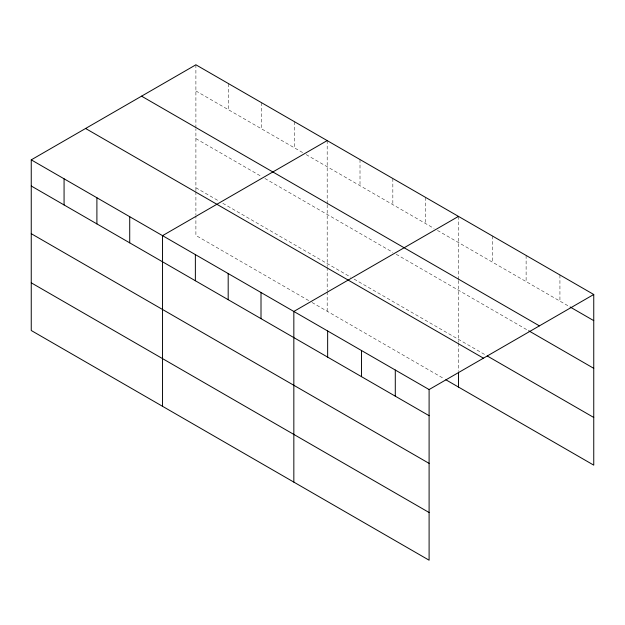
<?xml version="1.0" encoding="UTF-8"?>
<svg xmlns="http://www.w3.org/2000/svg" width="625" height="625" viewBox="0 0 625 625"><rect width="100%" height="100%" fill="white"/><g stroke="black" fill="none" stroke-linecap="round" stroke-linejoin="round"><path stroke-width="0.47" stroke-dasharray="3.12 2.34" d="M195.898 190.68L195.898 128.898M195.898 127.922L195.898 64.797M327.188 204.695L327.188 266.484M327.188 203.727L327.188 140.594M458.477 280.5L458.477 342.281M458.477 279.523L458.477 216.398M195.898 90.945L302.781 152.656M306.148 154.594L434.07 228.453M437.437 230.398L569.234 306.484M195.898 138.633L261.539 176.531M264.906 178.477L392.836 252.328M396.203 254.273L527.805 330.258M195.898 187.758L219.461 201.367M222.828 203.312L350.75 277.164M354.117 279.109L485.531 354.984M308.672 300.562L195.898 235.445L195.898 215.984M312.039 302.5L444.172 378.789M559.93 274.969L559.93 301.117M526.117 255.445L526.117 281.594M492.297 235.922L492.297 262.07M458.477 343.258L458.477 371.477M425.656 197.445L425.656 223.594M392.836 178.5L392.836 204.641M360.008 159.547L360.008 185.695M327.188 267.453L327.188 290.812M327.188 291.789L327.188 311.25M294.367 121.648L294.367 147.797M261.539 102.695L261.539 128.844M228.719 83.742L228.719 109.891M195.898 191.656L195.898 215.008"/><path stroke-width="0.94" d="M429.102 463.383L429.102 389.555L31.25 159.852L31.25 330.508L429.102 560.203L429.102 463.383L31.25 233.688M445.852 379.766L593.75 465.148L593.75 294.492L195.898 64.797L31.25 159.852M327.188 140.594L162.539 235.656L162.539 406.305M458.477 216.398L293.836 311.453L293.836 482.109M429.102 389.555L593.75 294.492M570.078 306.977L593.75 320.641M141.562 96.164L539.414 325.867M528.648 330.742L593.75 368.328M487.227 355.961L593.75 417.461M85.586 128.484L483.437 358.18M31.25 186L429.102 415.695M31.25 282.82L429.102 512.516M458.477 372.453L458.477 387.047M395.289 370.023L395.289 396.172M361.469 350.5L361.469 376.648M327.648 330.977L327.648 357.125M261.008 292.5L261.008 318.648M228.188 273.555L228.188 299.703M195.367 254.602L195.367 280.75M129.719 216.703L129.719 242.852M96.898 197.75L96.898 223.898M64.07 178.805L64.07 204.953"/></g></svg>
